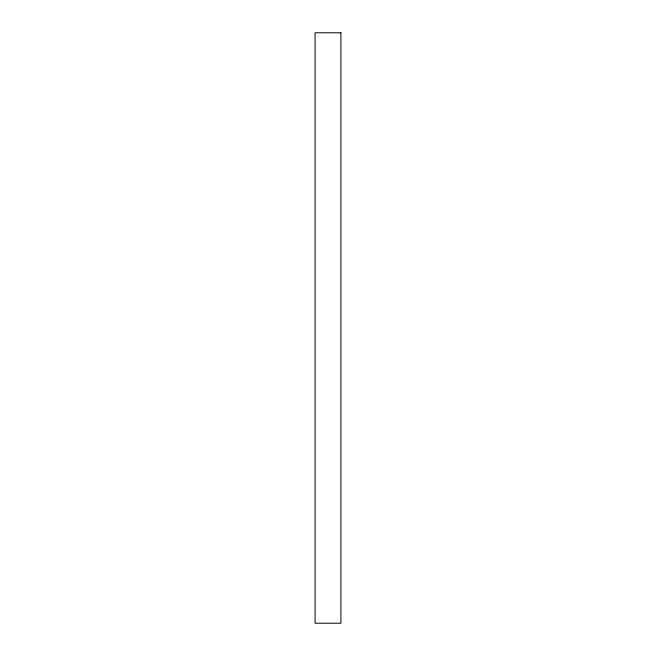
<?xml version="1.0" encoding="UTF-8"?>
<svg xmlns="http://www.w3.org/2000/svg" width="656" height="656" viewBox="0 0 656 656"><rect width="100%" height="100%" fill="white"/><g stroke="black" fill="none" stroke-linecap="round" stroke-linejoin="round"><path stroke-width="0.98" d="M340.915 32.8L315.085 32.8L315.085 623.2L340.915 623.2L340.915 32.8"/></g></svg>
